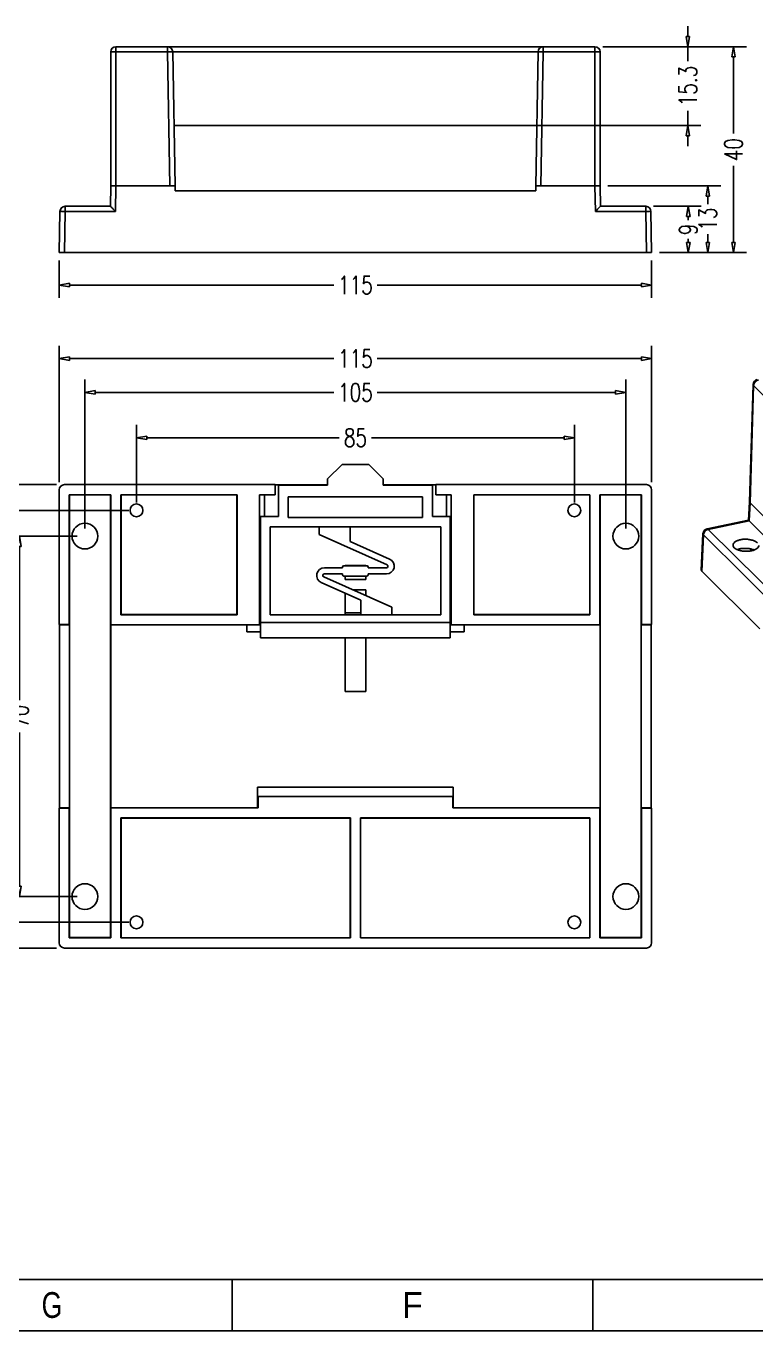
# Model space of a CAD drawing. Header units: millimetres. Extents: x 6978 to 7572, y 2560 to 2980.
# Drawn here: x 7112 to 7253.7, y 2559.7 to 2813.1 of the extents above; entities that cross this region are included whole.
import ezdxf
from ezdxf.enums import TextEntityAlignment as Align

# ---------------------------------------------------------------- set-up
doc = ezdxf.new("R2010")
doc.units = ezdxf.units.MM
doc.layers.add('02___PRT_ALL_AXES', color=7, linetype='Continuous')
doc.layers.add('dim', color=3, linetype='Continuous')
doc.styles.add('romans', font='romans.shx', dxfattribs={"width": 0.75, "bigfont": 'fangsong.shx'})
doc.styles.add('TEXTSTYLE_0', font='txt', dxfattribs={"width": 0.8})
doc.dimstyles.new('MSTD', dxfattribs={"dimtxt": 3.5, "dimasz": 2, "dimexe": 2.5, "dimexo": 1.5, "dimgap": 1, "dimtad": 0, "dimdsep": 46, "dimtxsty": 'romans', "dimblk": 'CLOSEDBLANK', "dimcen": 0, "dimclrd": 92, "dimclre": 92, "dimclrt": 3, "dimadec": 1, "dimazin": 2, "dimtfac": 0.5, "dimtmove": 0, "dimatfit": 3, "dimfxl": 1, "dimarcsym": 0})

# ---------------------------------------------------------------- blocks, each defined once
blk = doc.blocks.new('_ClosedBlank')
at = {"color": 0, "linetype": 'ByBlock', "lineweight": -2}
for p, q in [((-1, 0.17), (0, 0)), ((-1, 0.17), (-1, -0.17)), ((0, 0), (-1, -0.17))]:
    blk.add_line(p, q, dxfattribs=at)
blk = doc.blocks.new('*D37')
at = {"layer": 'Defpoints', "color": 0}
for p in [(7119.44, 2724.05), (7101.22, 2634.05), (7119.44, 2634.05)]:
    blk.add_point(p, dxfattribs=at)
at = {"layer": 'dim', "color": 92, "lineweight": -2}
for p, q in [((7117.94, 2724.05), (7098.72, 2724.05)), ((7101.22, 2722.05), (7101.22, 2682.17)), ((7101.22, 2636.05), (7101.22, 2675.92)), ((7117.94, 2634.05), (7098.72, 2634.05))]:
    blk.add_line(p, q, dxfattribs=at)
at = {"layer": 'dim', "color": 92, "lineweight": -2, "xscale": 2, "yscale": 2, "zscale": 2}
for p, rotation in [((7101.22, 2724.05), 90), ((7101.22, 2634.05), 270)]:
    blk.add_blockref('_ClosedBlank', p, dxfattribs=dict(at, rotation=rotation))
at = {"layer": 'dim', "color": 3, "insert": (7101.22, 2679.05), "char_height": 3.5, "attachment_point": 5, "rotation": 90, "style": 'romans'}
blk.add_mtext('90', dxfattribs=at)
blk = doc.blocks.new('*D38')
at = {"layer": 'Defpoints', "color": 0}
for p in [(7233.44, 2748.52), (7118.44, 2723.05), (7233.44, 2723.05)]:
    blk.add_point(p, dxfattribs=at)
at = {"layer": 'dim', "color": 92, "lineweight": -2}
for p, q in [((7118.44, 2724.55), (7118.44, 2751.02)), ((7233.44, 2724.55), (7233.44, 2751.02)), ((7120.44, 2748.52), (7171.75, 2748.52)), ((7231.44, 2748.52), (7180.13, 2748.52))]:
    blk.add_line(p, q, dxfattribs=at)
at = {"layer": 'dim', "color": 92, "lineweight": -2, "xscale": 2, "yscale": 2, "zscale": 2, "rotation": 180}
blk.add_blockref('_ClosedBlank', (7118.44, 2748.52), dxfattribs=at)
at = {"layer": 'dim', "color": 92, "lineweight": -2, "xscale": 2, "yscale": 2, "zscale": 2}
blk.add_blockref('_ClosedBlank', (7233.44, 2748.52), dxfattribs=at)
at = {"layer": 'dim', "color": 3, "insert": (7175.94, 2748.52), "char_height": 3.5, "attachment_point": 5, "style": 'romans'}
blk.add_mtext('115', dxfattribs=at)
blk = doc.blocks.new('*D39')
at = {"layer": 'Defpoints', "color": 0}
for p in [(7228.44, 2741.97), (7123.44, 2714.05), (7228.44, 2714.05)]:
    blk.add_point(p, dxfattribs=at)
at = {"layer": 'dim', "color": 92, "lineweight": -2}
for p, q in [((7123.44, 2715.55), (7123.44, 2744.47)), ((7228.44, 2715.55), (7228.44, 2744.47)), ((7125.44, 2741.97), (7171.75, 2741.97)), ((7226.44, 2741.97), (7180.13, 2741.97))]:
    blk.add_line(p, q, dxfattribs=at)
at = {"layer": 'dim', "color": 92, "lineweight": -2, "xscale": 2, "yscale": 2, "zscale": 2, "rotation": 180}
blk.add_blockref('_ClosedBlank', (7123.44, 2741.97), dxfattribs=at)
at = {"layer": 'dim', "color": 92, "lineweight": -2, "xscale": 2, "yscale": 2, "zscale": 2}
blk.add_blockref('_ClosedBlank', (7228.44, 2741.97), dxfattribs=at)
at = {"layer": 'dim', "color": 3, "insert": (7175.94, 2741.97), "char_height": 3.5, "attachment_point": 5, "style": 'romans'}
blk.add_mtext('105', dxfattribs=at)
blk = doc.blocks.new('*D40')
at = {"layer": 'Defpoints', "color": 0}
for p in [(7123.44, 2714.05), (7110.72, 2644.05), (7123.44, 2644.05)]:
    blk.add_point(p, dxfattribs=at)
at = {"layer": 'dim', "color": 92, "lineweight": -2}
for p, q in [((7121.94, 2714.05), (7108.22, 2714.05)), ((7110.72, 2712.05), (7110.72, 2682.17)), ((7110.72, 2646.05), (7110.72, 2675.92)), ((7121.94, 2644.05), (7108.22, 2644.05))]:
    blk.add_line(p, q, dxfattribs=at)
at = {"layer": 'dim', "color": 92, "lineweight": -2, "xscale": 2, "yscale": 2, "zscale": 2}
for p, rotation in [((7110.72, 2714.05), 90), ((7110.72, 2644.05), 270)]:
    blk.add_blockref('_ClosedBlank', p, dxfattribs=dict(at, rotation=rotation))
at = {"layer": 'dim', "color": 3, "insert": (7110.72, 2679.05), "char_height": 3.5, "attachment_point": 5, "rotation": 90, "style": 'romans'}
blk.add_mtext('70', dxfattribs=at)
blk = doc.blocks.new('*D41')
at = {"layer": 'Defpoints', "color": 0}
for p in [(7218.44, 2733.15), (7133.44, 2719.05), (7218.44, 2719.05)]:
    blk.add_point(p, dxfattribs=at)
at = {"layer": 'dim', "color": 92, "lineweight": -2}
for p, q in [((7133.44, 2720.55), (7133.44, 2735.65)), ((7218.44, 2720.55), (7218.44, 2735.65)), ((7135.44, 2733.15), (7172.81, 2733.15)), ((7216.44, 2733.15), (7179.06, 2733.15))]:
    blk.add_line(p, q, dxfattribs=at)
at = {"layer": 'dim', "color": 92, "lineweight": -2, "xscale": 2, "yscale": 2, "zscale": 2, "rotation": 180}
blk.add_blockref('_ClosedBlank', (7133.44, 2733.15), dxfattribs=at)
at = {"layer": 'dim', "color": 92, "lineweight": -2, "xscale": 2, "yscale": 2, "zscale": 2}
blk.add_blockref('_ClosedBlank', (7218.44, 2733.15), dxfattribs=at)
at = {"layer": 'dim', "color": 3, "insert": (7175.94, 2733.15), "char_height": 3.5, "attachment_point": 5, "style": 'romans'}
blk.add_mtext('85', dxfattribs=at)
blk = doc.blocks.new('*D42')
at = {"layer": 'Defpoints', "color": 0}
for p in [(7133.44, 2719.05), (7106.1, 2639.05), (7133.44, 2639.05)]:
    blk.add_point(p, dxfattribs=at)
at = {"layer": 'dim', "color": 92, "lineweight": -2}
for p, q in [((7131.94, 2719.05), (7103.6, 2719.05)), ((7106.1, 2717.05), (7106.1, 2682.17)), ((7106.1, 2641.05), (7106.1, 2675.92)), ((7131.94, 2639.05), (7103.6, 2639.05))]:
    blk.add_line(p, q, dxfattribs=at)
at = {"layer": 'dim', "color": 92, "lineweight": -2, "xscale": 2, "yscale": 2, "zscale": 2}
for p, rotation in [((7106.1, 2719.05), 90), ((7106.1, 2639.05), 270)]:
    blk.add_blockref('_ClosedBlank', p, dxfattribs=dict(at, rotation=rotation))
at = {"layer": 'dim', "color": 3, "insert": (7106.1, 2679.05), "char_height": 3.5, "attachment_point": 5, "rotation": 90, "style": 'romans'}
blk.add_mtext('80', dxfattribs=at)
blk = doc.blocks.new('*D52')
at = {"layer": 'Defpoints', "color": 0}
for p in [(7118.44, 2769.1), (7233.44, 2769.1), (7233.44, 2762.81)]:
    blk.add_point(p, dxfattribs=at)
at = {"layer": 'dim', "color": 92, "lineweight": -2}
for p, q in [((7118.44, 2767.6), (7118.44, 2760.31)), ((7233.44, 2767.6), (7233.44, 2760.31)), ((7120.44, 2762.81), (7171.75, 2762.81)), ((7231.44, 2762.81), (7180.13, 2762.81))]:
    blk.add_line(p, q, dxfattribs=at)
at = {"layer": 'dim', "color": 92, "lineweight": -2, "xscale": 2, "yscale": 2, "zscale": 2, "rotation": 180}
blk.add_blockref('_ClosedBlank', (7118.44, 2762.81), dxfattribs=at)
at = {"layer": 'dim', "color": 92, "lineweight": -2, "xscale": 2, "yscale": 2, "zscale": 2}
blk.add_blockref('_ClosedBlank', (7233.44, 2762.81), dxfattribs=at)
at = {"layer": 'dim', "color": 3, "insert": (7175.94, 2762.81), "char_height": 3.5, "attachment_point": 5, "style": 'romans'}
blk.add_mtext('115', dxfattribs=at)
blk = doc.blocks.new('*D53')
at = {"layer": 'Defpoints', "color": 0}
for p in [(7222.44, 2809.1), (7249.33, 2809.1), (7233.44, 2769.1)]:
    blk.add_point(p, dxfattribs=at)
at = {"layer": 'dim', "color": 92, "lineweight": -2}
for p, q in [((7223.94, 2809.1), (7251.83, 2809.1)), ((7249.33, 2807.1), (7249.33, 2792.22)), ((7249.33, 2771.1), (7249.33, 2785.97)), ((7234.94, 2769.1), (7251.83, 2769.1))]:
    blk.add_line(p, q, dxfattribs=at)
at = {"layer": 'dim', "color": 92, "lineweight": -2, "xscale": 2, "yscale": 2, "zscale": 2}
for p, rotation in [((7249.33, 2809.1), 90), ((7249.33, 2769.1), 270)]:
    blk.add_blockref('_ClosedBlank', p, dxfattribs=dict(at, rotation=rotation))
at = {"layer": 'dim', "color": 3, "insert": (7249.33, 2789.1), "char_height": 3.5, "attachment_point": 5, "rotation": 90, "style": 'romans'}
blk.add_mtext('40', dxfattribs=at)
blk = doc.blocks.new('*D54')
at = {"layer": 'Defpoints', "color": 0}
for p in [(7229.48, 2809.1), (7240.47, 2809.1), (7204.02, 2793.8)]:
    blk.add_point(p, dxfattribs=at)
at = {"layer": 'dim', "color": 92, "lineweight": -2}
for p, q in [((7240.47, 2811.1), (7240.47, 2813.1)), ((7230.98, 2809.1), (7242.97, 2809.1)), ((7240.47, 2809.1), (7240.47, 2806.26)), ((7240.47, 2793.8), (7240.47, 2796.64)), ((7205.52, 2793.8), (7242.97, 2793.8)), ((7240.47, 2791.8), (7240.47, 2789.8))]:
    blk.add_line(p, q, dxfattribs=at)
at = {"layer": 'dim', "color": 92, "lineweight": -2, "xscale": 2, "yscale": 2, "zscale": 2}
for p, rotation in [((7240.47, 2809.1), 270), ((7240.47, 2793.8), 90)]:
    blk.add_blockref('_ClosedBlank', p, dxfattribs=dict(at, rotation=rotation))
at = {"layer": 'dim', "color": 3, "insert": (7240.47, 2801.45), "char_height": 3.5, "attachment_point": 5, "rotation": 90, "style": 'romans'}
blk.add_mtext('15.3', dxfattribs=at)
blk = doc.blocks.new('*D55')
at = {"layer": 'Defpoints', "color": 0}
for p in [(7232.3, 2778.1), (7235.71, 2769.1), (7240.55, 2769.1)]:
    blk.add_point(p, dxfattribs=at)
at = {"layer": 'dim', "color": 92, "lineweight": -2}
for p, q in [((7233.8, 2778.1), (7243.05, 2778.1)), ((7240.55, 2776.1), (7240.55, 2775.41)), ((7240.55, 2771.1), (7240.55, 2771.79)), ((7237.21, 2769.1), (7243.05, 2769.1))]:
    blk.add_line(p, q, dxfattribs=at)
at = {"layer": 'dim', "color": 92, "lineweight": -2, "xscale": 2, "yscale": 2, "zscale": 2}
for p, rotation in [((7240.55, 2778.1), 90), ((7240.55, 2769.1), 270)]:
    blk.add_blockref('_ClosedBlank', p, dxfattribs=dict(at, rotation=rotation))
at = {"layer": 'dim', "color": 3, "insert": (7240.55, 2773.6), "char_height": 3.5, "attachment_point": 5, "rotation": 90, "style": 'romans'}
blk.add_mtext('9', dxfattribs=at)
blk = doc.blocks.new('*D56')
at = {"layer": 'Defpoints', "color": 0}
for p in [(7223.44, 2782.1), (7235.71, 2769.1), (7244.34, 2769.1)]:
    blk.add_point(p, dxfattribs=at)
at = {"layer": 'dim', "color": 92, "lineweight": -2}
for p, q in [((7224.94, 2782.1), (7246.84, 2782.1)), ((7244.34, 2780.1), (7244.34, 2778.54)), ((7244.34, 2771.1), (7244.34, 2772.66)), ((7237.21, 2769.1), (7246.84, 2769.1))]:
    blk.add_line(p, q, dxfattribs=at)
at = {"layer": 'dim', "color": 92, "lineweight": -2, "xscale": 2, "yscale": 2, "zscale": 2}
for p, rotation in [((7244.34, 2782.1), 90), ((7244.34, 2769.1), 270)]:
    blk.add_blockref('_ClosedBlank', p, dxfattribs=dict(at, rotation=rotation))
at = {"layer": 'dim', "color": 3, "insert": (7244.34, 2775.6), "char_height": 3.5, "attachment_point": 5, "rotation": 90, "style": 'romans'}
blk.add_mtext('13', dxfattribs=at)
blk = doc.blocks.new('SUN_6HWZ35TKK40GSGJE8VEUYAXIAKM')
at = {"color": 7, "linetype": 'Continuous'}
for p, q in [((-584, 10), (-10, 10)), ((-420, 0), (-420, 10)), ((-350, 0), (-350, 10)), ((-594, 0), (0, 0))]:
    blk.add_line(p, q, dxfattribs=at)
at = {"color": 2, "linetype": 'Continuous', "style": 'TEXTSTYLE_0', "width": 1.2}
for s, p, p2 in [('G', (-456.99, 2.53), (-452.99, 2.53)), ('F', (-386.99, 2.53), (-382.99, 2.53))]:
    blk.add_text(s, height=5, dxfattribs=at).set_placement(p, p2, align=Align.FIT)
blk = doc.blocks.new('*u3')
at = {"color": 7, "linetype": 'Continuous'}
for p, q in [((-48.56, -3.48), (-49.27, -26.27)), ((-48.47, -3.7), (-49.17, -26.48)), ((-48.47, -3.7), (-11.07, -40.86)), ((-49.27, -26.27), (-49.45, -29.88)), ((-49.17, -26.48), (-49.34, -30)), ((-49.17, -26.48), (-11.39, -64.04)), ((-49.44, -29.87), (-57.5, -31.53)), ((-49.35, -29.99), (-57.28, -31.63)), ((-11.5, -67.62), (-49.34, -30)), ((-58.3, -32.46), (-58.64, -39.52)), ((-58.2, -32.68), (-58.54, -39.74)), ((-58.2, -32.68), (-20.34, -70.32)), ((-57.28, -31.63), (-19.42, -69.26)), ((-49.03, -35.8), (-49.03, -35.44)), ((-58.54, -39.74), (-47.25, -50.97))]:
    blk.add_line(p, q, dxfattribs=at)
for centre, start, end in [((-47.56, -3.51), 101.6663, 178.224), ((-57.3, -32.51), 101.6594, 177.2283)]:
    blk.add_arc(centre, 1, start, end, dxfattribs=at)
for centre, major_axis, ratio, start_param, end_param in [((-48.27, -26.3), (1, -0.022), 0.467259, 9.41245, 9.881614), ((-48.44, -29.82), (1, -0.02), 0.467103, -2.702007, -2.684858), ((-57.64, -39.55), (1, -0.02), 0.467103, 3.129265, 3.598328)]:
    blk.add_ellipse(centre, major_axis=major_axis, ratio=ratio, start_param=start_param, end_param=end_param, dxfattribs=at)
for points, start_tangent, end_tangent in [([(-48.47, -3.7), (-48.56, -3.55), (-48.56, -3.48)], (-0.696385, 0.717668), (0.033864, 0.999426)), ([(-47.54, -2.63), (-47.83, -2.73), (-48.08, -2.91), (-48.29, -3.14), (-48.42, -3.42), (-48.47, -3.7)], (-0.979372, -0.202067), (-0.022208, -0.999753)), ([(-49.44, -29.88), (-49.44, -29.89), (-49.35, -29.99)], (-0.281984, -0.959419), (0.69359, -0.72037)), ([(-58.2, -32.68), (-58.29, -32.54), (-58.3, -32.47)], (-0.696115, 0.71793), (0.047274, 0.998882)), ([(-57.28, -31.63), (-57.56, -31.73), (-57.81, -31.9), (-58.01, -32.14), (-58.15, -32.4), (-58.2, -32.68)], (-0.979372, -0.202067), (-0.039844, -0.999206)), ([(-57.5, -31.54), (-57.41, -31.54), (-57.28, -31.63)], (0.984766, 0.173887), (0.709233, -0.704974))]:
    blk.add_spline(points, degree=3, dxfattribs=dict(at, start_tangent=start_tangent, end_tangent=end_tangent))
at = {"layer": '02___PRT_ALL_AXES', "color": 7, "linetype": 'Continuous'}
for points, start_tangent, end_tangent in [([(-47.72, -34.25), (-48.11, -33.96), (-48.66, -33.74), (-49.31, -33.6), (-50.02, -33.54), (-50.72, -33.58), (-51.36, -33.72), (-51.89, -33.93), (-52.27, -34.21), (-52.45, -34.52), (-52.47, -34.66)], (-0.709233, 0.704974), (-0.016535, -0.999863)), ([(-52.47, -34.66), (-52.44, -34.86), (-52.23, -35.18)], (-0.016535, -0.999863), (0.709233, -0.704974)), ([(-52.23, -35.18), (-51.83, -35.46), (-51.29, -35.68), (-50.64, -35.83), (-49.93, -35.88), (-49.23, -35.84), (-48.59, -35.71), (-48.06, -35.49), (-47.68, -35.22), (-47.49, -34.9), (-47.48, -34.77)], (0.709233, -0.704974), (0.016535, 0.999863)), ([(-48.39, -35.62), (-48.7, -35.51), (-49.35, -35.37), (-50.06, -35.31), (-50.76, -35.35), (-51.4, -35.48), (-51.59, -35.55)], (-0.923292, 0.384099), (-0.939621, -0.342218))]:
    blk.add_spline(points, degree=3, dxfattribs=dict(at, start_tangent=start_tangent, end_tangent=end_tangent))

msp = doc.modelspace()

# ---------------------------------------------------------------- linework, layer by layer
at = {"color": 7, "linetype": 'Continuous'}
for p, q in [((7128.438, 2782.1), (7128.438, 2808.1)), ((7129.438, 2782.1), (7129.438, 2809.1)), ((7129.438, 2809.1), (7222.438, 2809.1)), ((7129.438, 2808.117), (7139.484, 2808.117)), ((7139.484, 2808.117), (7139.484, 2809.1)), ((7139.938, 2782.1), (7139.484, 2808.117)), ((7140.938, 2782.1), (7140.484, 2808.117)), ((7140.484, 2808.117), (7211.392, 2808.117)), ((7211.392, 2808.117), (7210.938, 2782.1)), ((7212.392, 2808.117), (7211.938, 2782.1)), ((7212.392, 2809.1), (7212.392, 2808.117)), ((7212.392, 2808.117), (7222.438, 2808.117)), ((7222.438, 2782.1), (7222.438, 2809.1)), ((7223.438, 2808.1), (7223.438, 2782.1)), ((7140.734, 2793.8), (7211.142, 2793.8)), ((7128.368, 2778.1), (7128.438, 2782.1)), ((7140.938, 2782.1), (7128.438, 2782.1)), ((7129.351, 2777.117), (7129.438, 2782.1)), ((7140.938, 2781.1), (7140.938, 2782.1)), ((7210.938, 2781.1), (7140.938, 2781.1)), ((7223.438, 2782.1), (7210.938, 2782.1)), ((7210.938, 2781.1), (7210.938, 2782.1)), ((7222.438, 2782.1), (7222.525, 2777.117)), ((7223.438, 2782.1), (7223.508, 2778.1)), ((7119.578, 2778.1), (7119.578, 2777.117)), ((7119.578, 2778.1), (7128.368, 2778.1)), ((7223.508, 2778.1), (7232.298, 2778.1)), ((7232.298, 2777.117), (7232.298, 2778.1)), ((7118.438, 2769.1), (7118.578, 2777.117)), ((7119.438, 2769.1), (7119.578, 2777.117)), ((7119.578, 2777.117), (7129.351, 2777.117)), ((7222.525, 2777.117), (7232.298, 2777.117)), ((7232.298, 2777.117), (7232.438, 2769.1)), ((7233.298, 2777.117), (7233.438, 2769.1)), ((7233.438, 2769.1), (7118.438, 2769.1)), ((7173.338, 2727.949), (7170.538, 2725.149)), ((7173.338, 2727.949), (7178.538, 2727.949)), ((7181.338, 2725.149), (7178.538, 2727.949)), ((7170.538, 2725.149), (7170.538, 2723.949)), ((7181.338, 2725.149), (7181.338, 2723.949)), ((7118.438, 2696.868), (7118.438, 2723.049)), ((7119.438, 2724.049), (7160.338, 2724.049)), ((7120.403, 2722.049), (7120.403, 2696.868)), ((7128.473, 2722.049), (7120.403, 2722.049)), ((7120.464, 2722.049), (7120.464, 2636.075)), ((7128.412, 2636.075), (7128.412, 2722.049)), ((7128.473, 2722.049), (7128.473, 2696.799)), ((7130.403, 2698.764), (7130.403, 2722.049)), ((7152.973, 2722.049), (7130.403, 2722.049)), ((7130.438, 2722.049), (7130.438, 2698.799)), ((7152.938, 2722.049), (7152.938, 2698.799)), ((7152.973, 2722.049), (7152.973, 2698.764)), ((7157.338, 2696.799), (7157.338, 2722.049)), ((7160.338, 2722.049), (7157.338, 2722.049)), ((7158.288, 2722.049), (7158.288, 2717.849)), ((7160.338, 2724.049), (7160.338, 2722.049)), ((7160.338, 2723.979), (7170.538, 2723.979)), ((7160.988, 2717.849), (7160.988, 2723.949)), ((7170.538, 2723.949), (7160.988, 2723.949)), ((7162.888, 2721.649), (7162.888, 2717.649)), ((7188.988, 2721.649), (7162.888, 2721.649)), ((7181.338, 2723.979), (7191.538, 2723.979)), ((7190.888, 2723.949), (7181.338, 2723.949)), ((7188.988, 2717.649), (7188.988, 2721.649)), ((7190.888, 2723.949), (7190.888, 2717.849)), ((7191.538, 2724.049), (7191.538, 2722.049)), ((7191.538, 2724.049), (7232.438, 2724.049)), ((7194.538, 2722.049), (7191.538, 2722.049)), ((7193.588, 2717.849), (7193.588, 2722.049)), ((7194.538, 2722.049), (7194.538, 2696.799)), ((7198.903, 2698.764), (7198.903, 2722.049)), ((7221.473, 2722.049), (7198.903, 2722.049)), ((7198.938, 2722.049), (7198.938, 2698.799)), ((7221.438, 2722.049), (7221.438, 2698.799)), ((7221.473, 2722.049), (7221.473, 2698.764)), ((7231.473, 2722.049), (7223.403, 2722.049)), ((7223.403, 2696.799), (7223.403, 2722.049)), ((7223.464, 2722.049), (7223.464, 2636.075)), ((7231.412, 2636.075), (7231.412, 2722.049)), ((7231.473, 2696.868), (7231.473, 2722.049)), ((7233.438, 2723.049), (7233.438, 2696.868)), ((7157.338, 2717.849), (7160.988, 2717.849)), ((7157.538, 2694.299), (7157.538, 2717.849)), ((7162.888, 2717.649), (7188.988, 2717.649)), ((7190.888, 2717.849), (7194.538, 2717.849)), ((7194.338, 2694.299), (7194.338, 2717.849)), ((7159.388, 2715.849), (7159.388, 2698.749)), ((7192.488, 2715.849), (7159.388, 2715.849)), ((7168.888, 2714.349), (7168.888, 2715.849)), ((7182.086, 2708.473), (7168.888, 2714.349)), ((7174.888, 2715.849), (7174.888, 2712.991)), ((7192.488, 2698.749), (7192.488, 2715.849)), ((7174.888, 2712.991), (7182.574, 2709.569)), ((7169.913, 2707.899), (7173.438, 2707.899)), ((7173.438, 2706.699), (7169.913, 2706.699)), ((7173.438, 2707.899), (7173.438, 2708.049)), ((7173.438, 2706.549), (7173.438, 2706.699)), ((7173.688, 2708.299), (7178.188, 2708.299)), ((7173.938, 2708.349), (7173.938, 2708.299)), ((7177.938, 2708.349), (7173.938, 2708.349)), ((7177.938, 2708.299), (7177.938, 2708.349)), ((7178.438, 2708.049), (7178.438, 2707.899)), ((7178.438, 2707.899), (7181.964, 2707.899)), ((7178.438, 2706.699), (7178.438, 2706.549)), ((7181.964, 2706.699), (7178.438, 2706.699)), ((7176.988, 2701.606), (7169.303, 2705.028)), ((7169.791, 2706.125), (7182.988, 2700.249)), ((7178.188, 2706.299), (7173.688, 2706.299)), ((7173.938, 2706.299), (7173.938, 2705.649)), ((7173.938, 2705.649), (7177.938, 2705.649)), ((7177.938, 2705.649), (7177.938, 2706.299)), ((7173.938, 2698.749), (7173.938, 2702.964)), ((7175.352, 2703.649), (7177.938, 2703.649)), ((7176.988, 2698.749), (7176.988, 2701.606)), ((7177.938, 2703.649), (7177.938, 2702.497)), ((7130.438, 2698.799), (7130.403, 2698.764)), ((7152.938, 2698.799), (7130.438, 2698.799)), ((7152.938, 2698.799), (7152.973, 2698.764)), ((7173.938, 2699.149), (7176.988, 2699.149)), ((7182.988, 2700.249), (7182.988, 2698.749)), ((7221.438, 2698.799), (7198.938, 2698.799)), ((7221.438, 2698.799), (7221.473, 2698.764)), ((7118.438, 2696.868), (7118.508, 2696.799)), ((7118.438, 2696.868), (7120.403, 2696.868)), ((7118.508, 2661.299), (7118.508, 2696.799)), ((7120.438, 2696.799), (7118.508, 2696.799)), ((7120.438, 2696.799), (7120.403, 2696.868)), ((7120.438, 2661.299), (7120.438, 2696.799)), ((7128.438, 2661.299), (7128.438, 2696.799)), ((7128.473, 2696.799), (7157.338, 2696.799)), ((7152.973, 2698.764), (7130.403, 2698.764)), ((7154.838, 2695.449), (7154.838, 2696.799)), ((7157.338, 2697.749), (7157.538, 2697.749)), ((7194.338, 2697.299), (7157.538, 2697.299)), ((7159.388, 2698.749), (7192.488, 2698.749)), ((7194.538, 2697.749), (7194.338, 2697.749)), ((7194.538, 2696.799), (7223.403, 2696.799)), ((7197.038, 2696.799), (7197.038, 2695.449)), ((7221.473, 2698.764), (7198.903, 2698.764)), ((7223.438, 2661.299), (7223.438, 2696.799)), ((7231.438, 2696.799), (7231.473, 2696.868)), ((7233.368, 2696.799), (7231.438, 2696.799)), ((7231.438, 2661.299), (7231.438, 2696.799)), ((7231.473, 2696.868), (7233.438, 2696.868)), ((7233.438, 2696.868), (7233.368, 2696.799)), ((7233.368, 2661.299), (7233.368, 2696.799)), ((7157.538, 2695.449), (7154.838, 2695.449)), ((7194.338, 2694.299), (7157.538, 2694.299)), ((7173.938, 2683.849), (7173.938, 2694.299)), ((7177.938, 2694.299), (7177.938, 2683.849)), ((7197.038, 2695.449), (7194.338, 2695.449)), ((7173.938, 2683.849), (7177.938, 2683.849)), ((7156.938, 2661.299), (7156.938, 2665.299)), ((7156.938, 2665.299), (7194.938, 2665.299)), ((7157.038, 2663.499), (7157.038, 2661.299)), ((7194.838, 2663.499), (7157.038, 2663.499)), ((7194.838, 2661.299), (7194.838, 2663.499)), ((7194.938, 2665.299), (7194.938, 2661.299)), ((7118.438, 2661.229), (7118.508, 2661.299)), ((7118.438, 2635.049), (7118.438, 2661.229)), ((7118.438, 2661.229), (7120.403, 2661.229)), ((7118.508, 2661.299), (7120.438, 2661.299)), ((7120.438, 2661.299), (7120.403, 2661.229)), ((7120.403, 2661.229), (7120.403, 2636.014)), ((7128.473, 2661.299), (7128.473, 2636.014)), ((7157.038, 2661.299), (7128.473, 2661.299)), ((7223.403, 2661.299), (7194.838, 2661.299)), ((7223.403, 2636.014), (7223.403, 2661.299)), ((7231.438, 2661.299), (7233.368, 2661.299)), ((7231.438, 2661.299), (7231.473, 2661.229)), ((7231.473, 2661.229), (7233.438, 2661.229)), ((7231.473, 2636.014), (7231.473, 2661.229)), ((7233.438, 2661.229), (7233.368, 2661.299)), ((7233.438, 2661.229), (7233.438, 2635.049)), ((7130.403, 2636.014), (7130.403, 2659.334)), ((7130.438, 2659.299), (7130.403, 2659.334)), ((7130.403, 2659.334), (7174.973, 2659.334)), ((7130.438, 2636.049), (7130.438, 2659.299)), ((7130.438, 2659.299), (7174.938, 2659.299)), ((7174.938, 2659.299), (7174.973, 2659.334)), ((7174.938, 2636.049), (7174.938, 2659.299)), ((7174.973, 2659.334), (7174.973, 2636.014)), ((7176.903, 2659.334), (7221.473, 2659.334)), ((7176.938, 2659.299), (7176.903, 2659.334)), ((7176.903, 2636.014), (7176.903, 2659.334)), ((7176.938, 2659.299), (7221.438, 2659.299)), ((7176.938, 2636.049), (7176.938, 2659.299)), ((7221.438, 2659.299), (7221.473, 2659.334)), ((7221.438, 2636.049), (7221.438, 2659.299)), ((7221.473, 2659.334), (7221.473, 2636.014)), ((7120.464, 2636.075), (7120.403, 2636.014)), ((7120.403, 2636.014), (7128.473, 2636.014)), ((7120.464, 2636.075), (7128.412, 2636.075)), ((7128.473, 2636.014), (7128.412, 2636.075)), ((7130.403, 2636.014), (7130.438, 2636.049)), ((7130.403, 2636.014), (7174.973, 2636.014)), ((7130.438, 2636.049), (7174.938, 2636.049)), ((7174.973, 2636.014), (7174.938, 2636.049)), ((7176.903, 2636.014), (7176.938, 2636.049)), ((7176.903, 2636.014), (7221.473, 2636.014)), ((7176.938, 2636.049), (7221.438, 2636.049)), ((7221.473, 2636.014), (7221.438, 2636.049)), ((7223.464, 2636.075), (7223.403, 2636.014)), ((7223.403, 2636.014), (7231.473, 2636.014)), ((7223.464, 2636.075), (7231.412, 2636.075)), ((7231.412, 2636.075), (7231.473, 2636.014)), ((7119.438, 2634.049), (7232.438, 2634.049))]:
    msp.add_line(p, q, dxfattribs=at)
for centre, radius, start, end in [((7129.438, 2808.1), 1, 90, 180), ((7139.484, 2808.1), 1, 1, 90), ((7212.392, 2808.1), 1, 90, 179), ((7222.438, 2808.1), 1, 0, 90), ((7119.578, 2777.1), 1, 90, 179), ((7232.298, 2777.1), 1, 1, 90), ((7181.964, 2708.199), 1.5, 270, 66), ((7169.913, 2706.399), 1.5, 90, 246), ((7169.913, 2706.399), 0.3, 90, 246), ((7173.688, 2708.049), 0.25, 90, 180), ((7173.688, 2706.549), 0.25, 180, 270), ((7178.188, 2708.049), 0.25, 0, 90), ((7178.188, 2706.549), 0.25, 270, 0), ((7181.964, 2708.199), 0.3, 270, 66)]:
    msp.add_arc(centre, radius, start, end, dxfattribs=at)
for centre, major_axis, start_param, end_param in [((7119.438, 2723.049), (-0.707, 0.707), -0.7852459, 0.7852459), ((7232.438, 2723.049), (-0.707, -0.707), 2.3563468, 3.9268385), ((7119.438, 2635.049), (0.707, 0.707), 2.3563468, 3.9268385), ((7232.438, 2635.049), (0.707, -0.707), -0.7852459, 0.7852459)]:
    msp.add_ellipse(centre, major_axis=major_axis, ratio=0.9996955, start_param=start_param, end_param=end_param, dxfattribs=at)
for points, start_tangent, end_tangent in [([(7129.438, 2808.117), (7129.134, 2808.116), (7128.855, 2808.114), (7128.631, 2808.11), (7128.488, 2808.105), (7128.438, 2808.1)], (-1, 0), (0, -1)), ([(7140.484, 2808.117), (7140.435, 2808.122), (7140.293, 2808.124), (7140.072, 2808.124), (7139.793, 2808.122), (7139.484, 2808.117)], (-0.0174524, 0.9998477), (-0.9998478, -0.0174471)), ([(7212.392, 2808.117), (7212.088, 2808.121), (7211.809, 2808.124), (7211.585, 2808.124), (7211.442, 2808.122), (7211.392, 2808.117)], (-0.9998478, 0.0174471), (-0.0174524, -0.9998477)), ([(7223.438, 2808.1), (7223.389, 2808.105), (7223.247, 2808.11), (7223.026, 2808.114), (7222.747, 2808.116), (7222.438, 2808.117)], (0, 1), (-1, 0)), ([(7128.368, 2778.1), (7128.424, 2778.049), (7128.552, 2777.922), (7128.726, 2777.749), (7128.925, 2777.548), (7129.138, 2777.333), (7129.351, 2777.117)], (1, 0), (0.7009645, -0.7131961)), ([(7222.525, 2777.117), (7222.738, 2777.333), (7222.951, 2777.548), (7223.151, 2777.749), (7223.324, 2777.922), (7223.452, 2778.049), (7223.508, 2778.1)], (0.7009645, 0.7131961), (1, 0)), ([(7119.578, 2777.117), (7119.269, 2777.122), (7118.99, 2777.124), (7118.769, 2777.124), (7118.627, 2777.122), (7118.578, 2777.117)], (-0.9998478, 0.0174471), (-0.0174524, -0.9998477)), ([(7233.298, 2777.117), (7233.251, 2777.121), (7233.11, 2777.124), (7232.888, 2777.124), (7232.609, 2777.122), (7232.298, 2777.117)], (-0.0174524, 0.9998477), (-0.9998478, -0.0174471))]:
    msp.add_spline(points, degree=3, dxfattribs=dict(at, start_tangent=start_tangent, end_tangent=end_tangent))
at = {"layer": '02___PRT_ALL_AXES', "color": 7, "linetype": 'Continuous'}
for centre, radius in [((7133.438, 2719.049), 1.25), ((7218.438, 2719.049), 1.25), ((7123.438, 2714.049), 2.5), ((7228.438, 2714.049), 2.5), ((7123.438, 2644.049), 2.5), ((7228.438, 2644.049), 2.5), ((7133.438, 2639.049), 1.25), ((7218.438, 2639.049), 1.25)]:
    msp.add_circle(centre, radius, dxfattribs=at)

# ---------------------------------------------------------------- block references
at = {"layer": 'dim'}
for name, p in [('SUN_6HWZ35TKK40GSGJE8VEUYAXIAKM', (7572.016, 2559.694)), ('*u3', (7301.707, 2746.985))]:
    msp.add_blockref(name, p, dxfattribs=at)

# ---------------------------------------------------------------- dimensions: what is measured, and where the dimension line sits
for base, p1, p2, picture, middle in [((7240.467, 2809.1), (7204.019, 2793.8), (7229.484, 2809.1), '*D54', (7240.467, 2801.45)), ((7249.329, 2809.1), (7233.438, 2769.1), (7222.438, 2809.1), '*D53', (7249.329, 2789.1)), ((7244.336, 2769.1), (7223.438, 2782.1), (7235.711, 2769.1), '*D56', (7244.336, 2775.6)), ((7101.223, 2634.049), (7119.438, 2724.049), (7119.438, 2634.049), '*D37', (7101.223, 2679.049)), ((7106.097, 2639.049), (7133.438, 2719.049), (7133.438, 2639.049), '*D42', (7106.097, 2679.049)), ((7110.724, 2644.049), (7123.438, 2714.049), (7123.438, 2644.049), '*D40', (7110.724, 2679.049))]:
    dim = msp.add_linear_dim(base=base, p1=p1, p2=p2, angle=90, dimstyle='MSTD', dxfattribs=at)
    dim.commit()
    dim.dimension.update_dxf_attribs({"geometry": picture, "text_midpoint": middle})
dim = msp.add_linear_dim(base=(7240.546, 2769.1), p1=(7232.298, 2778.1), p2=(7235.711, 2769.1), angle=90, dimstyle='MSTD', dxfattribs=at)
dim.commit()
dim.dimension.update_dxf_attribs({"geometry": '*D55', "text_midpoint": (7240.546, 2773.6), "dimtype": 160})
for base, p1, p2, picture, middle in [((7233.438, 2762.805), (7118.438, 2769.1), (7233.438, 2769.1), '*D52', (7175.938, 2762.805)), ((7233.438, 2748.524), (7118.438, 2723.049), (7233.438, 2723.049), '*D38', (7175.938, 2748.524)), ((7228.438, 2741.975), (7123.438, 2714.049), (7228.438, 2714.049), '*D39', (7175.938, 2741.975)), ((7218.438, 2733.145), (7133.438, 2719.049), (7218.438, 2719.049), '*D41', (7175.938, 2733.145))]:
    dim = msp.add_linear_dim(base=base, p1=p1, p2=p2, dimstyle='MSTD', dxfattribs=at)
    dim.commit()
    dim.dimension.update_dxf_attribs({"geometry": picture, "text_midpoint": middle})

doc.saveas('drawing.dxf')
